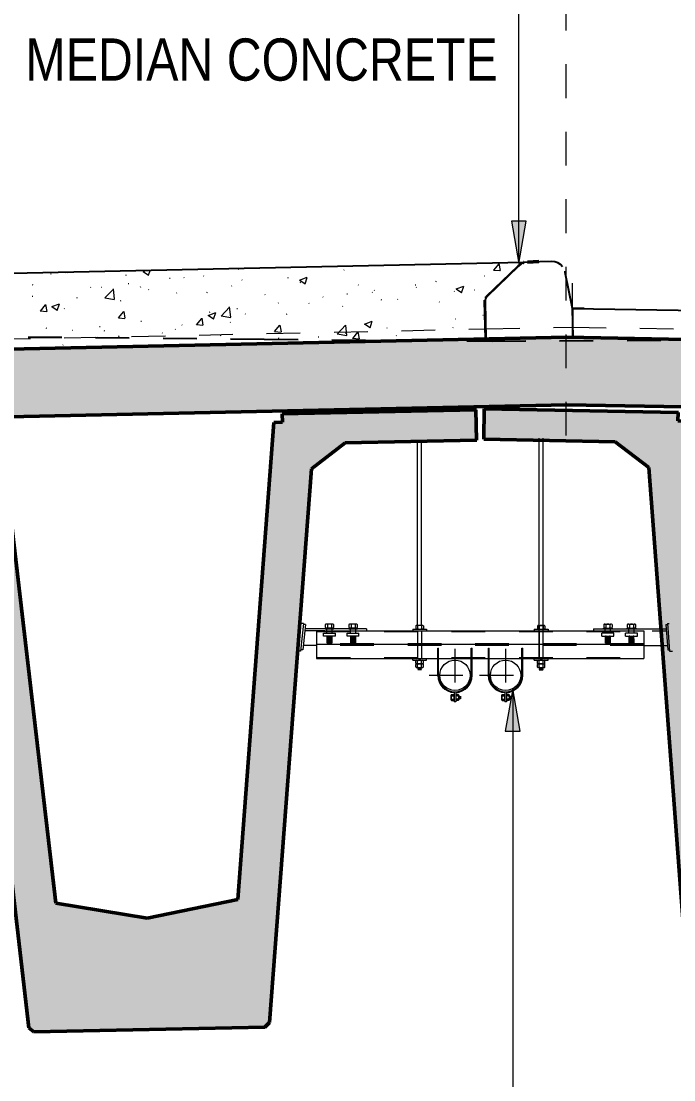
# Model space of a CAD drawing. Header units: metres. Extents: x -353 to -169, y 1 to 28.
# Drawn here: x -229.578 to -227.643, y 19.835 to 22.97 of the extents above; entities that cross this region are included whole.
import ezdxf

# ---------------------------------------------------------------- set-up
doc = ezdxf.new("R2010")
doc.units = ezdxf.units.M
for name, pattern in [('Hidden - Small', [0.002294, 0.0015, -0.0007938]), ('JacobsCenter', [0.015, 0.009, -0.0015, 0.003, -0.0015]), ('JacobsDash', [0.0045, 0.003, -0.0015])]:
    doc.linetypes.add(name, pattern=pattern)
for name, color, linetype, lineweight in [('A-DETL', 7, 'Continuous', 13), ('A-DETL-GENF', 7, 'Continuous', 9), ('A-FLOR', 7, 'Continuous', 50), ('A-FLOR-PATT', 7, 'Continuous', 50), ('A-MASS', 7, 'Continuous', 50), ('G-ANNO-TEXT', 7, 'Continuous', 9), ('S-BEAM', 7, 'Continuous', 50)]:
    doc.layers.add(name, color=color, linetype=linetype, lineweight=lineweight)
doc.styles.add('Arial Narrow_5', font='ARIALN.TTF', dxfattribs={"height": 0.125})
pattern_1 = [(50, (-229.03664, 10.849), (0.231372, -0.020238), [0.02419, -0.26613]), (355, (-229.03664, 10.849), (-0.0447625, 0.2426446), [0.01935, -0.2129]), (100.451, (-229.01664, 10.848), (0.1866137, 0.2224002), [0.02056, -0.22617]), (46.184, (-229.03664, 10.914), (0.344272, -0.0533906), [0.03629, -0.39919]), (96.636, (-229.00764, 10.91), (0.301496, 0.314237), [0.03084, -0.33926]), (351.184, (-229.03664, 10.914), (0.301502, 0.314234), [0.02903, -0.31935]), (21, (-229.00364, 10.898), (0.192551, -0.129872), [0.02419, -0.26613]), (326, (-229.00364, 10.898), (0.0784863, 0.233923), [0.01935, -0.2129]), (71.451, (-228.98764, 10.887), (0.2710378, 0.1040435), [0.02056, -0.22617]), (37.5, (-229.03664, 10.849), (0.0039173, 0.1073856), [0.00168, -0.20865, 0.00168, -0.21445, -0.21371]), (37.5, (-229.03664, 10.849), (0.0039173, 0.1073856), [-0.42645, 0.00168, -0.21203]), (7.5, (-229.03664, 10.849), (0.0848598, 0.1272249), [0.00168, -0.12155, 0.00168, -0.20381, -0.08145]), (7.5, (-229.03664, 10.849), (0.0848598, 0.1272249), [-0.32871, 0.00168, -0.07978]), (327.5, (-229.10864, 10.849), (0.1722007, -0.0072723), [0.00168, -0.07897, 0.00168, -0.24994, -0.33387]), (327.5, (-229.10864, 10.849), (0.1722007, -0.0072723), [-0.33226, 0.00168, -0.33219]), (317.5, (-229.14064, 10.849), (0.1881195, 0.0322922), [0.00168, -0.10316, 0.00168, -0.16542, -0.2371]), (317.5, (-229.14064, 10.849), (0.1881195, 0.0322922), [-0.27193, 0.00168, -0.23542])]

# ---------------------------------------------------------------- blocks, each defined once
blk = doc.blocks.new('06_SFR_GCT_Girder_SuperT_BR08Edge_CS - Super T - 1815-6269499-DRG-2873022 - SECTION 1')
at = {"layer": 'S-BEAM', "true_color": 0xc8c8c8}
blk.add_hatch(color=9, dxfattribs=at).paths.add_polyline_path([(-1123.0771, 19.9763), (-1122.3929, 19.9907), (-1122.3787, 20.004), (-1122.2546, 21.644), (-1122.1546, 21.7211), (-1121.7653, 21.7292), (-1121.7671, 21.8192), (-1122.3414, 21.8072), (-1122.3414, 21.7822), (-1122.3663, 21.7816), (-1122.4732, 20.3687), (-1122.7417, 20.3134), (-1123.0121, 20.3574), (-1123.1764, 21.7647), (-1123.2017, 21.7647), (-1123.2022, 21.7891), (-1123.7765, 21.7771), (-1123.7747, 21.6871), (-1123.3854, 21.6953), (-1123.2824, 21.6224), (-1123.0918, 19.989)])
at = {"layer": 'S-BEAM'}
for p, q in [((-1121.7671, 21.8192), (-1122.3414, 21.8072)), ((-1122.3414, 21.8072), (-1122.3409, 21.7822)), ((-1122.3403, 21.8072), (-1122.3414, 21.8072)), ((-1121.766, 21.8193), (-1121.7671, 21.8192)), ((-1121.7653, 21.7292), (-1121.7671, 21.8192)), ((-1123.2022, 21.7891), (-1123.7765, 21.7771)), ((-1123.7765, 21.7771), (-1123.7747, 21.6871)), ((-1123.7765, 21.7771), (-1123.7755, 21.7771)), ((-1123.2022, 21.7891), (-1123.2012, 21.7892)), ((-1123.2017, 21.7641), (-1123.2022, 21.7891)), ((-1123.1764, 21.7647), (-1123.2017, 21.7641)), ((-1123.2007, 21.7642), (-1123.2017, 21.7641)), ((-1123.0121, 20.3574), (-1123.1764, 21.7647)), ((-1123.1753, 21.7647), (-1123.1764, 21.7647)), ((-1122.3663, 21.7816), (-1122.4732, 20.3687)), ((-1122.3409, 21.7822), (-1122.3663, 21.7816)), ((-1122.3663, 21.7816), (-1122.3652, 21.7817)), ((-1122.1546, 21.7211), (-1121.7653, 21.7292)), ((-1121.7642, 21.7293), (-1121.7653, 21.7292)), ((-1122.2546, 21.644), (-1122.1546, 21.7211)), ((-1123.7747, 21.6871), (-1123.3854, 21.6953)), ((-1123.3854, 21.6953), (-1123.2824, 21.6224)), ((-1122.3787, 20.004), (-1122.2546, 21.644)), ((-1122.2535, 21.644), (-1122.2546, 21.644)), ((-1123.2824, 21.6224), (-1123.0918, 19.989)), ((-1123.0111, 20.3575), (-1123.0121, 20.3574)), ((-1122.7417, 20.3134), (-1123.0121, 20.3574)), ((-1122.4732, 20.3687), (-1122.7417, 20.3134)), ((-1122.3929, 19.9907), (-1122.3787, 20.004)), ((-1122.3787, 20.004), (-1122.3776, 20.004)), ((-1123.0918, 19.989), (-1123.0771, 19.9763)), ((-1123.0771, 19.9763), (-1122.3929, 19.9907)), ((-1122.3918, 19.9907), (-1122.3929, 19.9907))]:
    blk.add_line(p, q, dxfattribs=at)
blk = doc.blocks.new('06_SFR_GCT_Girder_SuperT_BR08Edge_CS - Super T - 1815-6269797-DRG-2873022 - SECTION 1')
at = {"layer": 'S-BEAM', "true_color": 0xc8c8c8}
blk.add_hatch(color=9, dxfattribs=at).paths.add_polyline_path([(-1120.4325, 19.9822), (-1120.4178, 19.9949), (-1120.2266, 21.6292), (-1120.1242, 21.7019), (-1119.7349, 21.6947), (-1119.7331, 21.7847), (-1120.3074, 21.7953), (-1120.3079, 21.7703), (-1120.3333, 21.7708), (-1120.4975, 20.3632), (-1120.7679, 20.3185), (-1121.0364, 20.3731), (-1121.1434, 21.7857), (-1121.1687, 21.7862), (-1121.1682, 21.8112), (-1121.7425, 21.8218), (-1121.7443, 21.7318), (-1121.355, 21.7246), (-1121.2551, 21.6478), (-1121.1309, 20.0081), (-1121.1167, 19.9948), (-1120.4975, 19.9834)])
at = {"layer": 'S-BEAM'}
for p, q in [((-1121.7425, 21.8218), (-1121.7443, 21.7318)), ((-1121.7425, 21.8218), (-1121.7414, 21.8219)), ((-1121.1682, 21.8112), (-1121.7425, 21.8218)), ((-1121.1687, 21.7862), (-1121.1682, 21.8112)), ((-1121.1682, 21.8112), (-1121.1672, 21.8113)), ((-1120.3074, 21.7953), (-1120.3079, 21.7703)), ((-1120.3063, 21.7954), (-1120.3074, 21.7953)), ((-1119.7331, 21.7847), (-1120.3074, 21.7953)), ((-1121.1677, 21.7863), (-1121.1687, 21.7862)), ((-1121.1434, 21.7857), (-1121.1687, 21.7862)), ((-1121.1423, 21.7858), (-1121.1434, 21.7857)), ((-1121.0364, 20.3731), (-1121.1434, 21.7857)), ((-1120.3333, 21.7708), (-1120.4975, 20.3632)), ((-1120.3079, 21.7703), (-1120.3333, 21.7708)), ((-1120.3333, 21.7708), (-1120.3322, 21.7708)), ((-1119.7349, 21.6947), (-1119.7331, 21.7847)), ((-1119.732, 21.7848), (-1119.7331, 21.7847)), ((-1121.7443, 21.7318), (-1121.355, 21.7246)), ((-1121.355, 21.7246), (-1121.2551, 21.6478)), ((-1120.2272, 21.6288), (-1120.1242, 21.7019)), ((-1120.1242, 21.7019), (-1119.7349, 21.6947)), ((-1119.7339, 21.6948), (-1119.7349, 21.6947)), ((-1121.2551, 21.6478), (-1121.1309, 20.0081)), ((-1120.4178, 19.9949), (-1120.2272, 21.6288)), ((-1120.2262, 21.6288), (-1120.2272, 21.6288)), ((-1120.7679, 20.3185), (-1121.0364, 20.3731)), ((-1121.0353, 20.3731), (-1121.0364, 20.3731)), ((-1120.4975, 20.3632), (-1120.7679, 20.3185)), ((-1121.1309, 20.0081), (-1121.1167, 19.9948)), ((-1121.1167, 19.9948), (-1120.4325, 19.9822)), ((-1120.4325, 19.9822), (-1120.4178, 19.9949)), ((-1120.4315, 19.9823), (-1120.4325, 19.9822)), ((-1120.4178, 19.9949), (-1120.4168, 19.995))]:
    blk.add_line(p, q, dxfattribs=at)
blk = doc.blocks.new('Mass 1 - Mass 1-5299959-DRG-2873022 - SECTION 1')
at = {"layer": 'A-MASS'}
blk.add_line((-1121.4797, 22.1192), (-1121.4807, 22.1191), dxfattribs=at)
blk = doc.blocks.new('Structural Framing 3 - Structural Framing 3-5313093-DRG-2873022 - SECTION 1')
at = {"layer": 'S-BEAM', "lineweight": 25}
for p, q in [((-1121.6261, 22.2555), (-1123.5074, 22.2147)), ((-1121.7358, 22.1553), (-1121.6424, 22.2457)), ((-1123.4906, 22.2057), (-1123.3936, 22.1194)), ((-1121.7415, 22.1416), (-1121.7414, 22.1436)), ((-1121.7391, 22.0285), (-1121.7415, 22.1416)), ((-1123.3873, 22.1059), (-1123.385, 21.9928)), ((-1123.385, 21.9928), (-1121.7391, 22.0285))]:
    blk.add_line(p, q, dxfattribs=at)
at = {"layer": 'S-BEAM'}
for p, q in [((-1121.6261, 22.2555), (-1121.625, 22.2556)), ((-1123.5063, 22.2148), (-1123.5074, 22.2147))]:
    blk.add_line(p, q, dxfattribs=at)
at = {"layer": 'S-BEAM', "lineweight": 25, "flags": 128}
for points in [[(-1121.6424, 22.2457), (-1121.6348, 22.2516), (-1121.6261, 22.2555)], [(-1123.5074, 22.2147), (-1123.4985, 22.2111), (-1123.4906, 22.2057)], [(-1121.7393, 22.1507), (-1121.7383, 22.1524), (-1121.7358, 22.1553)], [(-1123.3936, 22.1194), (-1123.391, 22.1165), (-1123.389, 22.1133), (-1123.3878, 22.1096), (-1123.3873, 22.1059)]]:
    blk.add_lwpolyline(points, dxfattribs=at)

msp = doc.modelspace()

# ---------------------------------------------------------------- hatches: boundary and pattern name
at = {"layer": 'A-DETL-GENF'}
h = msp.add_hatch(dxfattribs=at)
h.set_pattern_fill('FP_7', color=256, style=0, pattern_type=2)
h.set_pattern_definition(pattern_1)
h.paths.add_polyline_path([(-229.8425, 21.9938), (-228.2065, 22.0287), (-228.209, 22.1466), (-228.1796, 22.176), (-228.0937, 22.2555), (-229.9718, 22.2146), (-229.8425, 22.1088), (-229.8425, 21.9938)])
h = msp.add_hatch(dxfattribs=at)
h.set_pattern_fill('FP_7', color=256, style=0, pattern_type=2)
h.set_pattern_definition(pattern_1)
h.paths.add_polyline_path([(-229.8425, 21.9924), (-228.2064, 22.028), (-228.2065, 22.0286), (-229.8425, 21.9938)])
at = {"layer": 'A-FLOR-PATT', "true_color": 0xc8c8c8}
msp.add_hatch(color=9, dxfattribs=at).paths.add_polyline_path([(-244.4583, 21.4819), (-242.376, 21.5239), (-232.4727, 21.7378), (-227.9608, 21.8338), (-217.372, 21.6415), (-214.0064, 21.5806), (-214.0064, 21.7806), (-215.5381, 21.8083), (-215.5381, 21.8062), (-219.4122, 21.8783), (-219.4122, 21.8784), (-225.5032, 21.9891), (-227.9608, 22.0338), (-228.2065, 22.0286), (-228.2064, 22.028), (-229.8425, 21.9924), (-229.8425, 21.9938), (-234.7959, 21.8883), (-242.376, 21.7239), (-244.4583, 21.6819)])
at = {"layer": 'A-FLOR-PATT', "true_color": 0xc0c0c0}
msp.add_hatch(color=9, dxfattribs=at).paths.add_polyline_path([(-227.9434, 22.0335), (-227.9434, 22.0336), (-227.9582, 22.0338)])
at = {"layer": 'G-ANNO-TEXT'}
for points in [[(-228.1027, 22.2522), (-228.0806, 22.3772), (-228.1247, 22.3772)], [(-228.1209, 20.9924), (-228.143, 20.8674), (-228.0989, 20.8674)]]:
    msp.add_hatch(color=256, dxfattribs=at).paths.add_polyline_path(points)

# ---------------------------------------------------------------- linework, layer by layer
at = {"layer": 'A-DETL', "linetype": 'JacobsCenter', "lineweight": 18}
msp.add_line((-227.9636, 24.4424), (-227.9636, 21.6424), dxfattribs=at)
at = {"layer": 'A-DETL', "color": 7, "lineweight": 9, "true_color": 0xffffff}
msp.add_line((-227.9439, 22.1187), (-227.9439, 22.1937), dxfattribs=at)
at = {"layer": 'A-DETL', "lineweight": 25}
msp.add_line((-227.9089, 22.1187), (-227.9439, 22.1187), dxfattribs=at)
at = {"layer": 'A-DETL', "linetype": 'JacobsDash'}
for p, q in [((-229.8501, 22.0235), (-228.1999, 22.0586)), ((-228.1999, 22.0586), (-227.9443, 22.064)), ((-227.9443, 22.064), (-219.8423, 21.9153)), ((-228.6775, 21.1646), (-228.7368, 21.1646)), ((-227.7075, 21.1646), (-227.6655, 21.1646))]:
    msp.add_line(p, q, dxfattribs=at)
at = {"layer": 'A-DETL', "color": 8, "linetype": 'JacobsDash', "lineweight": 25, "true_color": 0x808080}
for p, q in [((-229.757, 22.0363), (-228.857, 22.0283)), ((-228.857, 22.0283), (-228.182, 22.0224)), ((-228.182, 22.0224), (-227.562, 22.0256))]:
    msp.add_line(p, q, dxfattribs=at)
at = {"layer": 'A-DETL', "lineweight": 18}
for p, q in [((-228.0427, 21.0826), (-228.0427, 21.7351)), ((-228.0307, 21.0826), (-228.0307, 21.7354)), ((-228.403, 21.1804), (-228.403, 21.7265)), ((-228.391, 21.1804), (-228.391, 21.7267)), ((-228.4028, 21.1646), (-228.4028, 21.0826)), ((-228.3908, 21.1646), (-228.3908, 21.0826)), ((-228.0425, 21.1646), (-228.0425, 21.0826))]:
    msp.add_line(p, q, dxfattribs=at)
at = {"layer": 'A-DETL'}
for p, q in [((-228.7404, 21.1857), (-228.7503, 21.1857)), ((-228.7404, 21.1857), (-228.7497, 21.1044)), ((-228.7347, 21.1831), (-228.7433, 21.1081)), ((-228.7347, 21.1831), (-228.7404, 21.1831)), ((-228.5539, 21.1706), (-228.7361, 21.1706)), ((-228.702, 21.1646), (-227.732, 21.1646)), ((-228.702, 21.1646), (-228.702, 21.0826)), ((-228.5539, 21.1706), (-228.5539, 21.1646)), ((-227.8814, 21.1706), (-227.6659, 21.1706)), ((-227.8814, 21.1706), (-227.8814, 21.1646)), ((-227.732, 21.1646), (-227.732, 21.0826)), ((-227.6669, 21.1831), (-227.6612, 21.108)), ((-227.6669, 21.1831), (-227.6616, 21.1831)), ((-227.6618, 21.1857), (-227.6557, 21.1044)), ((-227.6618, 21.1857), (-227.6571, 21.1857)), ((-228.7497, 21.1044), (-228.7565, 21.1044)), ((-228.7433, 21.1081), (-228.7493, 21.1081)), ((-228.702, 21.1211), (-228.7418, 21.1211)), ((-228.3428, 21.1126), (-228.3403, 21.1126)), ((-228.2437, 21.1126), (-228.2412, 21.1126)), ((-228.1928, 21.1126), (-228.1903, 21.1126)), ((-228.0937, 21.1126), (-228.0912, 21.1126)), ((-227.732, 21.1211), (-227.6622, 21.1211)), ((-227.6612, 21.108), (-227.6559, 21.108)), ((-227.6557, 21.1044), (-227.6476, 21.1044)), ((-228.702, 21.0826), (-227.732, 21.0826))]:
    msp.add_line(p, q, dxfattribs=at)
at = {"layer": 'A-DETL', "lineweight": 9}
for p, q in [((-228.6512, 21.1725), (-228.6765, 21.1725)), ((-228.6765, 21.1725), (-228.6765, 21.1706)), ((-228.6765, 21.1706), (-228.6512, 21.1706)), ((-228.6762, 21.1827), (-228.6762, 21.1742)), ((-228.6639, 21.1844), (-228.6731, 21.1844)), ((-228.6639, 21.1844), (-228.6731, 21.1844)), ((-228.6639, 21.1725), (-228.6731, 21.1725)), ((-228.67, 21.1827), (-228.67, 21.1742)), ((-228.6546, 21.1844), (-228.6639, 21.1844)), ((-228.6546, 21.1844), (-228.6639, 21.1844)), ((-228.6546, 21.1725), (-228.6639, 21.1725)), ((-228.6577, 21.1827), (-228.6577, 21.1742)), ((-228.6515, 21.1827), (-228.6515, 21.1742)), ((-228.6512, 21.1706), (-228.6512, 21.1725)), ((-228.5812, 21.1725), (-228.6065, 21.1725)), ((-228.6065, 21.1725), (-228.6065, 21.1706)), ((-228.6065, 21.1706), (-228.5812, 21.1706)), ((-228.6062, 21.1827), (-228.6062, 21.1742)), ((-228.5939, 21.1844), (-228.6031, 21.1844)), ((-228.5939, 21.1844), (-228.6031, 21.1844)), ((-228.5939, 21.1725), (-228.6031, 21.1725)), ((-228.6, 21.1827), (-228.6, 21.1742)), ((-228.5846, 21.1844), (-228.5939, 21.1844)), ((-228.5846, 21.1844), (-228.5939, 21.1844)), ((-228.5846, 21.1725), (-228.5939, 21.1725)), ((-228.5877, 21.1827), (-228.5877, 21.1742)), ((-228.5815, 21.1827), (-228.5815, 21.1742)), ((-228.5812, 21.1706), (-228.5812, 21.1725)), ((-228.4173, 21.1696), (-228.3763, 21.1696)), ((-228.4173, 21.1696), (-228.4173, 21.1646)), ((-228.4081, 21.1788), (-228.4081, 21.171)), ((-228.4053, 21.1696), (-228.3968, 21.1696)), ((-228.4025, 21.1788), (-228.4025, 21.171)), ((-228.3968, 21.1696), (-228.3884, 21.1696)), ((-228.3912, 21.1788), (-228.3912, 21.171)), ((-228.3856, 21.1788), (-228.3856, 21.171)), ((-228.3763, 21.1696), (-228.3763, 21.1646)), ((-228.057, 21.1694), (-228.016, 21.1694)), ((-228.057, 21.1694), (-228.057, 21.1646)), ((-228.0478, 21.1787), (-228.0478, 21.1709)), ((-228.0449, 21.1802), (-228.0365, 21.1802)), ((-228.0449, 21.1802), (-228.0365, 21.1802)), ((-228.0449, 21.1694), (-228.0365, 21.1694)), ((-228.0421, 21.1787), (-228.0421, 21.1709)), ((-228.0365, 21.1802), (-228.0281, 21.1802)), ((-228.0365, 21.1802), (-228.0281, 21.1802)), ((-228.0365, 21.1694), (-228.0281, 21.1694)), ((-228.0309, 21.1787), (-228.0309, 21.1709)), ((-228.0253, 21.1787), (-228.0253, 21.1709)), ((-228.016, 21.1694), (-228.016, 21.1646)), ((-227.8515, 21.1725), (-227.8262, 21.1725)), ((-227.8515, 21.1706), (-227.8515, 21.1725)), ((-227.8262, 21.1706), (-227.8515, 21.1706)), ((-227.8512, 21.1827), (-227.8512, 21.1742)), ((-227.8481, 21.1844), (-227.8389, 21.1844)), ((-227.8481, 21.1844), (-227.8389, 21.1844)), ((-227.8481, 21.1725), (-227.8389, 21.1725)), ((-227.845, 21.1827), (-227.845, 21.1742)), ((-227.8389, 21.1844), (-227.8296, 21.1844)), ((-227.8389, 21.1844), (-227.8296, 21.1844)), ((-227.8389, 21.1725), (-227.8296, 21.1725)), ((-227.8327, 21.1827), (-227.8327, 21.1742)), ((-227.8265, 21.1827), (-227.8265, 21.1742)), ((-227.8262, 21.1725), (-227.8262, 21.1706)), ((-227.7815, 21.1725), (-227.7562, 21.1725)), ((-227.7815, 21.1706), (-227.7815, 21.1725)), ((-227.7562, 21.1706), (-227.7815, 21.1706)), ((-227.7812, 21.1827), (-227.7812, 21.1742)), ((-227.7781, 21.1844), (-227.7689, 21.1844)), ((-227.7781, 21.1844), (-227.7689, 21.1844)), ((-227.7781, 21.1725), (-227.7689, 21.1725)), ((-227.775, 21.1827), (-227.775, 21.1742)), ((-227.7689, 21.1844), (-227.7596, 21.1844)), ((-227.7689, 21.1844), (-227.7596, 21.1844)), ((-227.7689, 21.1725), (-227.7596, 21.1725)), ((-227.7627, 21.1827), (-227.7627, 21.1742)), ((-227.7565, 21.1827), (-227.7565, 21.1742)), ((-227.7562, 21.1725), (-227.7562, 21.1706)), ((-227.732, 21.1236), (-228.702, 21.1236)), ((-228.3428, 21.0326), (-228.3428, 21.1126)), ((-228.3403, 21.0326), (-228.3403, 21.1126)), ((-228.2437, 21.0326), (-228.2437, 21.1126)), ((-228.2412, 21.0326), (-228.2412, 21.1126)), ((-228.1928, 21.0326), (-228.1928, 21.1126)), ((-228.1903, 21.0326), (-228.1903, 21.1126)), ((-228.0937, 21.0326), (-228.0937, 21.1126)), ((-228.0912, 21.0326), (-228.0912, 21.1126)), ((-228.4173, 21.0776), (-228.4173, 21.0826)), ((-228.4173, 21.0776), (-228.3763, 21.0776)), ((-228.4081, 21.0681), (-228.4081, 21.0759)), ((-228.4053, 21.0774), (-228.3968, 21.0774)), ((-228.4025, 21.0681), (-228.4025, 21.0759)), ((-228.3968, 21.0774), (-228.3884, 21.0774)), ((-228.3912, 21.0681), (-228.3912, 21.0759)), ((-228.3856, 21.0681), (-228.3856, 21.0759)), ((-228.3763, 21.0776), (-228.3763, 21.0826)), ((-228.057, 21.0774), (-228.057, 21.0826)), ((-228.057, 21.0774), (-228.016, 21.0774)), ((-228.0478, 21.068), (-228.0478, 21.0758)), ((-228.0449, 21.0773), (-228.0365, 21.0773)), ((-228.0421, 21.068), (-228.0421, 21.0758)), ((-228.0365, 21.0773), (-228.0281, 21.0773)), ((-228.0309, 21.068), (-228.0309, 21.0758)), ((-228.0253, 21.068), (-228.0253, 21.0758)), ((-228.016, 21.0774), (-228.016, 21.0826)), ((-228.4081, 21.0573), (-228.4081, 21.0651)), ((-228.4053, 21.0666), (-228.3968, 21.0666)), ((-228.4053, 21.0666), (-228.3968, 21.0666)), ((-228.4053, 21.0558), (-228.3968, 21.0558)), ((-228.4025, 21.0573), (-228.4025, 21.0651)), ((-228.401, 21.0558), (-228.4023, 21.0551)), ((-228.4023, 21.0551), (-228.391, 21.0558)), ((-228.4023, 21.0551), (-228.401, 21.0544)), ((-228.401, 21.0544), (-228.4023, 21.0536)), ((-228.4023, 21.0536), (-228.391, 21.0544)), ((-228.4023, 21.0536), (-228.401, 21.0529)), ((-228.401, 21.0529), (-228.4023, 21.0522)), ((-228.4023, 21.0522), (-228.391, 21.0529)), ((-228.4023, 21.0522), (-228.401, 21.0515)), ((-228.401, 21.0515), (-228.4023, 21.0508)), ((-228.4023, 21.0508), (-228.391, 21.0515)), ((-228.4023, 21.0508), (-228.401, 21.0501)), ((-228.391, 21.0501), (-228.4023, 21.0494)), ((-228.4023, 21.0494), (-228.401, 21.0501)), ((-228.4023, 21.0494), (-228.3923, 21.0494)), ((-228.401, 21.0544), (-228.3923, 21.0551)), ((-228.401, 21.0529), (-228.3923, 21.0536)), ((-228.401, 21.0515), (-228.3923, 21.0522)), ((-228.401, 21.0501), (-228.3923, 21.0508)), ((-228.3968, 21.0666), (-228.3884, 21.0666)), ((-228.3968, 21.0666), (-228.3884, 21.0666)), ((-228.3968, 21.0558), (-228.3884, 21.0558)), ((-228.3923, 21.0551), (-228.391, 21.0558)), ((-228.3923, 21.0551), (-228.391, 21.0558)), ((-228.391, 21.0544), (-228.3923, 21.0551)), ((-228.391, 21.0544), (-228.3923, 21.0551)), ((-228.3923, 21.0536), (-228.391, 21.0544)), ((-228.391, 21.0529), (-228.3923, 21.0536)), ((-228.3923, 21.0522), (-228.391, 21.0529)), ((-228.391, 21.0515), (-228.3923, 21.0522)), ((-228.3923, 21.0508), (-228.391, 21.0515)), ((-228.3923, 21.0508), (-228.391, 21.0501)), ((-228.3923, 21.0494), (-228.391, 21.0501)), ((-228.3912, 21.0573), (-228.3912, 21.0651)), ((-228.3856, 21.0573), (-228.3856, 21.0651)), ((-228.0478, 21.0572), (-228.0478, 21.065)), ((-228.0449, 21.0665), (-228.0365, 21.0665)), ((-228.0449, 21.0665), (-228.0365, 21.0665)), ((-228.0449, 21.0556), (-228.0365, 21.0556)), ((-228.0421, 21.0572), (-228.0421, 21.065)), ((-228.0407, 21.0556), (-228.042, 21.0549)), ((-228.042, 21.0549), (-228.0307, 21.0556)), ((-228.042, 21.0549), (-228.0407, 21.0542)), ((-228.0407, 21.0542), (-228.042, 21.0535)), ((-228.042, 21.0535), (-228.0307, 21.0542)), ((-228.042, 21.0535), (-228.0407, 21.0528)), ((-228.0407, 21.0528), (-228.042, 21.0521)), ((-228.042, 21.0521), (-228.0307, 21.0528)), ((-228.042, 21.0521), (-228.0407, 21.0514)), ((-228.0407, 21.0514), (-228.042, 21.0507)), ((-228.042, 21.0507), (-228.0307, 21.0514)), ((-228.042, 21.0507), (-228.0407, 21.05)), ((-228.0307, 21.05), (-228.042, 21.0493)), ((-228.042, 21.0493), (-228.0407, 21.05)), ((-228.042, 21.0493), (-228.032, 21.0493)), ((-228.0407, 21.0542), (-228.032, 21.0549)), ((-228.0407, 21.0528), (-228.032, 21.0535)), ((-228.0407, 21.0514), (-228.032, 21.0521)), ((-228.0407, 21.05), (-228.032, 21.0507)), ((-228.0365, 21.0665), (-228.0281, 21.0665)), ((-228.0365, 21.0665), (-228.0281, 21.0665)), ((-228.0365, 21.0556), (-228.0281, 21.0556)), ((-228.032, 21.0549), (-228.0307, 21.0556)), ((-228.032, 21.0549), (-228.0307, 21.0556)), ((-228.0307, 21.0542), (-228.032, 21.0549)), ((-228.0307, 21.0542), (-228.032, 21.0549)), ((-228.032, 21.0535), (-228.0307, 21.0542)), ((-228.0307, 21.0528), (-228.032, 21.0535)), ((-228.032, 21.0521), (-228.0307, 21.0528)), ((-228.0307, 21.0514), (-228.032, 21.0521)), ((-228.032, 21.0507), (-228.0307, 21.0514)), ((-228.032, 21.0507), (-228.0307, 21.05)), ((-228.032, 21.0493), (-228.0307, 21.05)), ((-228.0309, 21.0572), (-228.0309, 21.065)), ((-228.0253, 21.0572), (-228.0253, 21.065)), ((-228.3019, 20.9758), (-228.2957, 20.9758)), ((-228.2945, 20.9816), (-228.2945, 20.9544)), ((-228.2895, 20.9816), (-228.2895, 20.9544)), ((-228.282, 20.9758), (-228.2882, 20.9758)), ((-228.1519, 20.9758), (-228.1457, 20.9758)), ((-228.1445, 20.9816), (-228.1445, 20.9544)), ((-228.1395, 20.9816), (-228.1395, 20.9544)), ((-228.132, 20.9758), (-228.1382, 20.9758)), ((-228.3031, 20.9669), (-228.3031, 20.9736)), ((-228.3031, 20.9669), (-228.3031, 20.9736)), ((-228.3031, 20.9602), (-228.3031, 20.9669)), ((-228.3031, 20.9602), (-228.3031, 20.9669)), ((-228.3019, 20.9714), (-228.2957, 20.9714)), ((-228.3019, 20.9624), (-228.2957, 20.9624)), ((-228.3019, 20.9579), (-228.2957, 20.9579)), ((-228.2945, 20.9669), (-228.2945, 20.9736)), ((-228.2945, 20.9602), (-228.2945, 20.9669)), ((-228.2895, 20.9544), (-228.2945, 20.9544)), ((-228.282, 20.9714), (-228.2882, 20.9714)), ((-228.282, 20.9624), (-228.2882, 20.9624)), ((-228.282, 20.9579), (-228.2882, 20.9579)), ((-228.2808, 20.9736), (-228.2808, 20.9669)), ((-228.2802, 20.9712), (-228.2808, 20.9622)), ((-228.2808, 20.9669), (-228.2808, 20.9602)), ((-228.2797, 20.9702), (-228.2802, 20.9633)), ((-228.2791, 20.9712), (-228.2797, 20.9622)), ((-228.2785, 20.9702), (-228.2791, 20.9633)), ((-228.278, 20.9712), (-228.2785, 20.9622)), ((-228.2774, 20.9702), (-228.278, 20.9633)), ((-228.2769, 20.9712), (-228.2774, 20.9622)), ((-228.2763, 20.9702), (-228.2769, 20.9633)), ((-228.2763, 20.9622), (-228.2757, 20.9712)), ((-228.2757, 20.9712), (-228.2757, 20.9633)), ((-228.1531, 20.9669), (-228.1531, 20.9736)), ((-228.1531, 20.9669), (-228.1531, 20.9736)), ((-228.1531, 20.9602), (-228.1531, 20.9669)), ((-228.1531, 20.9602), (-228.1531, 20.9669)), ((-228.1519, 20.9714), (-228.1457, 20.9714)), ((-228.1519, 20.9624), (-228.1457, 20.9624)), ((-228.1519, 20.9579), (-228.1457, 20.9579)), ((-228.1445, 20.9669), (-228.1445, 20.9736)), ((-228.1445, 20.9602), (-228.1445, 20.9669)), ((-228.1395, 20.9544), (-228.1445, 20.9544)), ((-228.132, 20.9714), (-228.1382, 20.9714)), ((-228.132, 20.9624), (-228.1382, 20.9624)), ((-228.132, 20.9579), (-228.1382, 20.9579)), ((-228.1308, 20.9736), (-228.1308, 20.9669)), ((-228.1302, 20.9712), (-228.1308, 20.9622)), ((-228.1308, 20.9669), (-228.1308, 20.9602)), ((-228.1297, 20.9702), (-228.1302, 20.9633)), ((-228.1291, 20.9712), (-228.1297, 20.9622)), ((-228.1285, 20.9702), (-228.1291, 20.9633)), ((-228.128, 20.9712), (-228.1285, 20.9622)), ((-228.1274, 20.9702), (-228.128, 20.9633)), ((-228.1269, 20.9712), (-228.1274, 20.9622)), ((-228.1263, 20.9702), (-228.1269, 20.9633)), ((-228.1263, 20.9622), (-228.1257, 20.9712)), ((-228.1257, 20.9712), (-228.1257, 20.9633))]:
    msp.add_line(p, q, dxfattribs=at)
at = {"layer": 'A-DETL', "linetype": 'Hidden - Small', "lineweight": 9}
for p, q in [((-228.6719, 21.157), (-228.6719, 21.1706)), ((-228.6559, 21.157), (-228.6559, 21.1706)), ((-228.6019, 21.157), (-228.6019, 21.1706)), ((-228.5859, 21.157), (-228.5859, 21.1706)), ((-227.8469, 21.157), (-227.8469, 21.1706)), ((-227.8309, 21.157), (-227.8309, 21.1706)), ((-227.7769, 21.157), (-227.7769, 21.1706)), ((-227.7609, 21.157), (-227.7609, 21.1706)), ((-228.6814, 21.157), (-228.6464, 21.157)), ((-228.6814, 21.149), (-228.6814, 21.157)), ((-228.6464, 21.149), (-228.6814, 21.149)), ((-228.6464, 21.149), (-228.6464, 21.157)), ((-228.6114, 21.157), (-228.5764, 21.157)), ((-228.6114, 21.149), (-228.6114, 21.157)), ((-228.5764, 21.149), (-228.6114, 21.149)), ((-228.5764, 21.149), (-228.5764, 21.157)), ((-227.8214, 21.157), (-227.8564, 21.157)), ((-227.8564, 21.149), (-227.8564, 21.157)), ((-227.8564, 21.149), (-227.8214, 21.149)), ((-227.8214, 21.149), (-227.8214, 21.157)), ((-227.7514, 21.157), (-227.7864, 21.157)), ((-227.7864, 21.149), (-227.7864, 21.157)), ((-227.7864, 21.149), (-227.7514, 21.149)), ((-227.7514, 21.149), (-227.7514, 21.157))]:
    msp.add_line(p, q, dxfattribs=at)
at = {"layer": 'A-DETL', "linetype": 'JacobsCenter', "lineweight": 9}
for p, q in [((-228.3884, 21.1804), (-228.4055, 21.1804)), ((-228.292, 21.1111), (-228.292, 20.9356)), ((-228.142, 21.1111), (-228.142, 20.9356)), ((-228.3689, 21.0326), (-228.2239, 21.0326)), ((-228.2189, 21.0326), (-228.0739, 21.0326))]:
    msp.add_line(p, q, dxfattribs=at)
at = {"layer": 'A-DETL', "linetype": 'JacobsDash', "lineweight": 9}
for p, q in [((-228.702, 21.1621), (-227.732, 21.1621)), ((-227.732, 21.1261), (-228.702, 21.1261)), ((-227.732, 21.1211), (-228.702, 21.1211)), ((-228.702, 21.0851), (-227.732, 21.0851))]:
    msp.add_line(p, q, dxfattribs=at)
at = {"layer": 'A-DETL', "color": 143, "lineweight": 18, "true_color": 0x78aac8}
for centre in [(-228.292, 21.0326), (-228.142, 21.0326)]:
    msp.add_circle(centre, 0.045, dxfattribs=at)
at = {"layer": 'A-DETL', "lineweight": 9}
for centre, radius, start, end in [((-228.6731, 21.1808), 0.00364, 32.1346, 147.8654), ((-228.6731, 21.1808), 0.00364, 32.1346, 147.8654), ((-228.6731, 21.1761), 0.00364, 212.1346, 327.8654), ((-228.6731, 21.1761), 0.00364, 212.1346, 327.8654), ((-228.6639, 21.1731), 0.0114, 57.2084, 122.7916), ((-228.6639, 21.1837), 0.0114, 237.2084, 302.7916), ((-228.6546, 21.1808), 0.00364, 32.1355, 147.8645), ((-228.6546, 21.1761), 0.00364, 212.1355, 327.8645), ((-228.6031, 21.1808), 0.00364, 32.1346, 147.8654), ((-228.6031, 21.1808), 0.00364, 32.1346, 147.8654), ((-228.6031, 21.1761), 0.00364, 212.1346, 327.8654), ((-228.6031, 21.1761), 0.00364, 212.1346, 327.8654), ((-228.5939, 21.1731), 0.0114, 57.2084, 122.7916), ((-228.5939, 21.1837), 0.0114, 237.2084, 302.7916), ((-228.5846, 21.1808), 0.00364, 32.1355, 147.8645), ((-228.5846, 21.1761), 0.00364, 212.1355, 327.8645), ((-228.4053, 21.177), 0.00331, 32.1355, 147.8645), ((-228.4053, 21.1728), 0.00331, 212.1355, 327.8645), ((-228.3968, 21.1701), 0.0104, 57.2084, 122.7916), ((-228.3968, 21.1797), 0.0104, 237.2084, 302.7916), ((-228.3884, 21.177), 0.00331, 32.1346, 147.8654), ((-228.3884, 21.177), 0.00331, 32.1346, 147.8654), ((-228.3884, 21.1728), 0.00331, 212.1346, 327.8654), ((-228.3884, 21.1728), 0.00331, 212.1346, 327.8654), ((-228.0449, 21.1769), 0.00331, 32.1355, 147.8645), ((-228.0449, 21.1727), 0.00331, 212.1355, 327.8645), ((-228.0365, 21.17), 0.0104, 57.2084, 122.7916), ((-228.0365, 21.1796), 0.0104, 237.2084, 302.7916), ((-228.0281, 21.1769), 0.00331, 32.1346, 147.8654), ((-228.0281, 21.1769), 0.00331, 32.1346, 147.8654), ((-228.0281, 21.1727), 0.00331, 212.1346, 327.8654), ((-228.0281, 21.1727), 0.00331, 212.1346, 327.8654), ((-227.8481, 21.1808), 0.00364, 32.1355, 147.8645), ((-227.8481, 21.1761), 0.00364, 212.1355, 327.8645), ((-227.8389, 21.1731), 0.0114, 57.2084, 122.7916), ((-227.8389, 21.1837), 0.0114, 237.2084, 302.7916), ((-227.8296, 21.1808), 0.00364, 32.1346, 147.8654), ((-227.8296, 21.1808), 0.00364, 32.1346, 147.8654), ((-227.8296, 21.1761), 0.00364, 212.1346, 327.8654), ((-227.8296, 21.1761), 0.00364, 212.1346, 327.8654), ((-227.7781, 21.1808), 0.00364, 32.1355, 147.8645), ((-227.7781, 21.1761), 0.00364, 212.1355, 327.8645), ((-227.7689, 21.1731), 0.0114, 57.2084, 122.7916), ((-227.7689, 21.1837), 0.0114, 237.2084, 302.7916), ((-227.7596, 21.1808), 0.00364, 32.1346, 147.8654), ((-227.7596, 21.1808), 0.00364, 32.1346, 147.8654), ((-227.7596, 21.1761), 0.00364, 212.1346, 327.8654), ((-227.7596, 21.1761), 0.00364, 212.1346, 327.8654), ((-228.4053, 21.0741), 0.00331, 32.1355, 147.8645), ((-228.3968, 21.0672), 0.0104, 57.2084, 122.7916), ((-228.3884, 21.0741), 0.00331, 32.1346, 147.8654), ((-228.3884, 21.0741), 0.00331, 32.1346, 147.8654), ((-228.0449, 21.074), 0.00331, 32.1355, 147.8645), ((-228.0365, 21.0671), 0.0104, 57.2084, 122.7916), ((-228.0281, 21.074), 0.00331, 32.1346, 147.8654), ((-228.0281, 21.074), 0.00331, 32.1346, 147.8654), ((-228.4053, 21.0699), 0.00331, 212.1355, 327.8645), ((-228.4053, 21.0633), 0.00331, 32.1355, 147.8645), ((-228.4053, 21.0591), 0.00331, 212.1355, 327.8645), ((-228.3968, 21.0768), 0.0104, 237.2084, 302.7916), ((-228.3968, 21.0564), 0.0104, 57.2084, 122.7916), ((-228.3968, 21.066), 0.0104, 237.2084, 302.7916), ((-228.3884, 21.0699), 0.00331, 212.1346, 327.8654), ((-228.3884, 21.0699), 0.00331, 212.1346, 327.8654), ((-228.3884, 21.0633), 0.00331, 32.1346, 147.8654), ((-228.3884, 21.0633), 0.00331, 32.1346, 147.8654), ((-228.3884, 21.0591), 0.00331, 212.1346, 327.8654), ((-228.3884, 21.0591), 0.00331, 212.1346, 327.8654), ((-228.0449, 21.0698), 0.00331, 212.1355, 327.8645), ((-228.0449, 21.0632), 0.00331, 32.1355, 147.8645), ((-228.0449, 21.059), 0.00331, 212.1355, 327.8645), ((-228.0365, 21.0767), 0.0104, 237.2084, 302.7916), ((-228.0365, 21.0563), 0.0104, 57.2084, 122.7916), ((-228.0365, 21.0659), 0.0104, 237.2084, 302.7916), ((-228.0281, 21.0698), 0.00331, 212.1346, 327.8654), ((-228.0281, 21.0698), 0.00331, 212.1346, 327.8654), ((-228.0281, 21.0632), 0.00331, 32.1346, 147.8654), ((-228.0281, 21.0632), 0.00331, 32.1346, 147.8654), ((-228.0281, 21.059), 0.00331, 212.1346, 327.8654), ((-228.0281, 21.059), 0.00331, 212.1346, 327.8654), ((-228.292, 21.0326), 0.051, 180, 267.193), ((-228.292, 21.0326), 0.0485, 180, 0), ((-228.292, 21.0326), 0.051, 272.807, 0), ((-228.142, 21.0326), 0.0511, 180, 267.193), ((-228.142, 21.0326), 0.0485, 180, 0), ((-228.142, 21.0326), 0.051, 272.807, 0), ((-228.3005, 20.9736), 0.00264, 122.1346, 237.8654), ((-228.3005, 20.9736), 0.00264, 122.1346, 237.8654), ((-228.2971, 20.9736), 0.00264, 302.1346, 57.8654), ((-228.2971, 20.9736), 0.00264, 302.1346, 57.8654), ((-228.2868, 20.9736), 0.00264, 122.1355, 237.8645), ((-228.2834, 20.9736), 0.00264, 302.1355, 57.8645), ((-228.1505, 20.9736), 0.00264, 122.1346, 237.8654), ((-228.1505, 20.9736), 0.00264, 122.1346, 237.8654), ((-228.1471, 20.9736), 0.00264, 302.1346, 57.8654), ((-228.1471, 20.9736), 0.00264, 302.1346, 57.8654), ((-228.1368, 20.9736), 0.00264, 122.1355, 237.8645), ((-228.1334, 20.9736), 0.00264, 302.1355, 57.8645), ((-228.2949, 20.9669), 0.00827, 147.2084, 212.7916), ((-228.3005, 20.9602), 0.00264, 122.1355, 237.8645), ((-228.3026, 20.9669), 0.00827, 327.2084, 32.7916), ((-228.2971, 20.9602), 0.00264, 302.1355, 57.8645), ((-228.2813, 20.9669), 0.00827, 147.2084, 212.7916), ((-228.2868, 20.9602), 0.00264, 122.1346, 237.8654), ((-228.2868, 20.9602), 0.00264, 122.1346, 237.8654), ((-228.289, 20.9669), 0.00827, 327.2084, 32.7916), ((-228.2834, 20.9602), 0.00264, 302.1346, 57.8654), ((-228.2834, 20.9602), 0.00264, 302.1346, 57.8654), ((-228.1449, 20.9669), 0.00827, 147.2084, 212.7916), ((-228.1505, 20.9602), 0.00264, 122.1355, 237.8645), ((-228.1526, 20.9669), 0.00827, 327.2084, 32.7916), ((-228.1471, 20.9602), 0.00264, 302.1355, 57.8645), ((-228.1313, 20.9669), 0.00827, 147.2084, 212.7916), ((-228.1368, 20.9602), 0.00264, 122.1346, 237.8654), ((-228.1368, 20.9602), 0.00264, 122.1346, 237.8654), ((-228.139, 20.9669), 0.00827, 327.2084, 32.7916), ((-228.1334, 20.9602), 0.00264, 302.1346, 57.8654), ((-228.1334, 20.9602), 0.00264, 302.1346, 57.8654)]:
    msp.add_arc(centre, radius, start, end, dxfattribs=at)
at = {"layer": 'A-DETL', "linetype": 'JacobsDash', "lineweight": 9}
for centre in [(-228.6636, 21.1483), (-228.5936, 21.1483), (-227.8391, 21.1483), (-227.7691, 21.1483)]:
    msp.add_ellipse(centre, major_axis=(0.00694, 0), ratio=0.155559, start_param=2.351216, end_param=7.073562, dxfattribs=at)
for centre, ratio in [((-228.6636, 21.1464), 0.253311), ((-228.6636, 21.1446), 0.285201), ((-228.6636, 21.1427), 0.285201), ((-228.6636, 21.1409), 0.285201), ((-228.6636, 21.139), 0.285201), ((-228.6636, 21.1372), 0.285201), ((-228.6636, 21.1353), 0.285201), ((-228.6636, 21.1334), 0.285201), ((-228.6636, 21.1316), 0.285201), ((-228.5936, 21.1464), 0.253311), ((-228.5936, 21.1446), 0.285201), ((-228.5936, 21.1427), 0.285201), ((-228.5936, 21.1409), 0.285201), ((-228.5936, 21.139), 0.285201), ((-228.5936, 21.1372), 0.285201), ((-228.5936, 21.1353), 0.285201), ((-228.5936, 21.1334), 0.285201), ((-228.5936, 21.1316), 0.285201), ((-227.8391, 21.1464), 0.253311), ((-227.8391, 21.1446), 0.285201), ((-227.8391, 21.1427), 0.285201), ((-227.8391, 21.1409), 0.285201), ((-227.8391, 21.139), 0.285201), ((-227.8391, 21.1372), 0.285201), ((-227.8391, 21.1353), 0.285201), ((-227.8391, 21.1334), 0.285201), ((-227.8391, 21.1316), 0.285201), ((-227.7691, 21.1464), 0.253311), ((-227.7691, 21.1446), 0.285201), ((-227.7691, 21.1427), 0.285201), ((-227.7691, 21.1409), 0.285201), ((-227.7691, 21.139), 0.285201), ((-227.7691, 21.1372), 0.285201), ((-227.7691, 21.1353), 0.285201), ((-227.7691, 21.1334), 0.285201), ((-227.7691, 21.1316), 0.285201), ((-228.6636, 21.1297), 0.285201), ((-228.6636, 21.1284), 0.147434), ((-228.5936, 21.1297), 0.285201), ((-228.5936, 21.1284), 0.147434), ((-227.8391, 21.1297), 0.285201), ((-227.8391, 21.1284), 0.147434), ((-227.7691, 21.1297), 0.285201), ((-227.7691, 21.1284), 0.147434)]:
    msp.add_ellipse(centre, major_axis=(0.00694, 0), ratio=ratio, dxfattribs=at)
at = {"layer": 'A-FLOR', "lineweight": 25}
for p, q in [((-228.1034, 22.2448), (-228.1966, 22.1546)), ((-228.0056, 22.2578), (-228.0758, 22.2563)), ((-227.965, 22.2257), (-227.9658, 22.2291)), ((-227.9434, 22.1191), (-227.965, 22.2257)), ((-228.2027, 22.1399), (-228.2004, 22.0285)), ((-227.9416, 22.0341), (-227.9434, 22.1191)), ((-224.9342, 22.0637), (-227.9434, 22.1185)), ((-227.9434, 22.1185), (-227.9434, 22.0335)), ((-228.2004, 22.0285), (-227.9416, 22.0341))]:
    msp.add_line(p, q, dxfattribs=at)
at = {"layer": 'A-FLOR'}
for p, q in [((-228.0436, 22.2579), (-228.077, 22.2563)), ((-227.9423, 22.1192), (-227.9434, 22.1191)), ((-227.9608, 22.0338), (-234.6191, 21.8922)), ((-224.9342, 21.9787), (-227.9608, 22.0338)), ((-234.6191, 21.6922), (-227.9608, 21.8338)), ((-227.9608, 21.8338), (-224.9342, 21.7787))]:
    msp.add_line(p, q, dxfattribs=at)
at = {"layer": 'A-FLOR', "lineweight": 25, "flags": 128}
for points in [[(-228.0758, 22.2563), (-228.0859, 22.2548), (-228.0953, 22.2509), (-228.1034, 22.2448)], [(-227.9728, 22.2425), (-227.9794, 22.2491), (-227.9874, 22.254), (-227.9963, 22.2569), (-228.0056, 22.2578)], [(-228.1966, 22.1546), (-228.1993, 22.1514), (-228.2012, 22.1478), (-228.2024, 22.1439), (-228.2027, 22.1399)]]:
    msp.add_lwpolyline(points, dxfattribs=at)
at = {"layer": 'G-ANNO-TEXT'}
for p, q in [((-228.1027, 22.2522), (-228.1027, 23.1733)), ((-228.0806, 22.3772), (-228.1247, 22.3772)), ((-228.1247, 22.3772), (-228.1027, 22.2522)), ((-228.1027, 22.2522), (-228.0806, 22.3772)), ((-228.1209, 20.9924), (-228.143, 20.8674)), ((-228.0989, 20.8674), (-228.1209, 20.9924)), ((-228.1209, 20.9924), (-228.1209, 19.5071)), ((-228.143, 20.8674), (-228.0989, 20.8674))]:
    msp.add_line(p, q, dxfattribs=at)

# ---------------------------------------------------------------- block references
at = {"layer": 'A-MASS'}
msp.add_blockref('Mass 1 - Mass 1-5299959-DRG-2873022 - SECTION 1', (893.5374, 0), dxfattribs=at)
at = {"layer": 'S-BEAM'}
for name in ['Structural Framing 3 - Structural Framing 3-5313093-DRG-2873022 - SECTION 1', '06_SFR_GCT_Girder_SuperT_BR08Edge_CS - Super T - 1815-6269797-DRG-2873022 - SECTION 1', '06_SFR_GCT_Girder_SuperT_BR08Edge_CS - Super T - 1815-6269499-DRG-2873022 - SECTION 1']:
    msp.add_blockref(name, (893.5374, 0), dxfattribs=at)

# ---------------------------------------------------------------- texts
at = {"layer": 'G-ANNO-TEXT', "insert": (-229.5648, 22.9188), "char_height": 0.125, "attachment_point": 1, "style": 'Arial Narrow_5', "bg_fill": 3, "box_fill_scale": 1, "bg_fill_color": 256, "bg_fill_true_color": 13158600, "bg_fill_transparency": 0}
msp.add_mtext('MEDIAN CONCRETE', dxfattribs=at)

doc.saveas('drawing.dxf')
